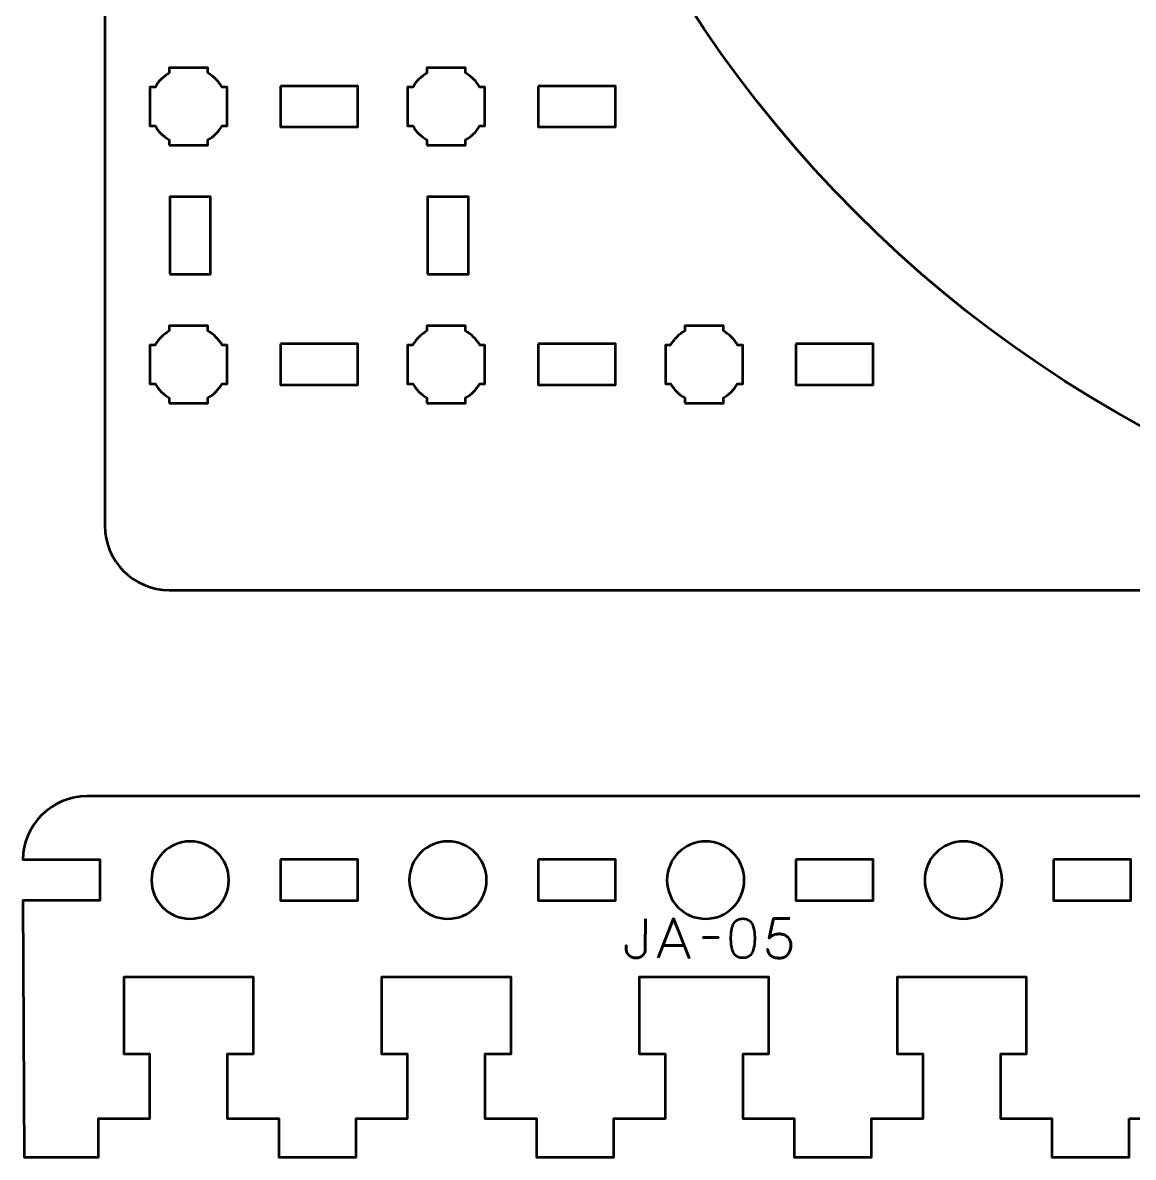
# Model space of a CAD drawing. Header units: centimetres. Extents: x -244 to 242, y -245 to 234.
# Drawn here: x -203.79 to -195.17, y -103 to -94.2 of the extents above; entities that cross this region are included whole.
import ezdxf

# ---------------------------------------------------------------- set-up
doc = ezdxf.new("R2010")
doc.units = ezdxf.units.CM
doc.header["$MEASUREMENT"] = 0
doc.layers.add('Layer 1', color=7, linetype='Continuous')

msp = doc.modelspace()

# ---------------------------------------------------------------- linework, layer by layer
at = {"layer": 'Layer 1', "lineweight": 53}
for points, knots in [([(-202.64995, -88.19995), (-202.64995, -88.19995), (-200.1277, -88.19995), (-200.1277, -88.19995), (-200.1277, -88.19995), (-200.14201, -88.41487), (-200.14999, -88.63153), (-200.14999, -88.85007), (-200.14999, -88.85007), (-200.14999, -94.17863), (-195.82863, -98.49999), (-190.49992, -98.49999), (-190.49992, -98.49999), (-190.34392, -98.49999), (-190.18888, -98.49595), (-190.03469, -98.48862), (-190.03469, -98.48862), (-190.12062, -98.55833), (-190.23027, -98.60005), (-190.35001, -98.60005), (-190.35001, -98.60005), (-190.35001, -98.60005), (-202.64995, -98.60005), (-202.64995, -98.60005), (-202.64995, -98.60005), (-202.92695, -98.60005), (-203.15005, -98.37695), (-203.15005, -98.09995), (-203.15005, -98.09995), (-203.15005, -98.09995), (-203.15005, -88.70005), (-203.15005, -88.70005), (-203.15005, -88.70005), (-203.15005, -88.42305), (-202.92695, -88.19995), (-202.64995, -88.19995)], [0, 0, 0, 0, 0.1111111, 0.1111111, 0.1111111, 0.1111111, 0.2222222, 0.2222222, 0.2222222, 0.2222222, 0.3333333, 0.3333333, 0.3333333, 0.3333333, 0.4444444, 0.4444444, 0.4444444, 0.4444444, 0.5555556, 0.5555556, 0.5555556, 0.5555556, 0.6666667, 0.6666667, 0.6666667, 0.6666667, 0.7777778, 0.7777778, 0.7777778, 0.7777778, 0.8888889, 0.8888889, 0.8888889, 0.8888889, 1, 1, 1, 1]), ([(-202.64995, -95.15002), (-202.64995, -95.15002), (-202.64995, -95.10977), (-202.64995, -95.10977), (-202.64995, -95.10977), (-202.69556, -95.08345), (-202.73349, -95.04556), (-202.75981, -94.99995), (-202.75981, -94.99995), (-202.75981, -94.99995), (-202.80002, -94.99995), (-202.80002, -94.99995), (-202.80002, -94.99995), (-202.80002, -94.99995), (-202.80002, -94.85002), (-202.80002, -94.85002), (-202.80002, -94.85002), (-202.80002, -94.85002), (-202.80002, -94.69995), (-202.80002, -94.69995), (-202.80002, -94.69995), (-202.80002, -94.69995), (-202.75981, -94.69995), (-202.75981, -94.69995), (-202.75981, -94.69995), (-202.73349, -94.65447), (-202.69556, -94.61644), (-202.64995, -94.59013), (-202.64995, -94.59013), (-202.64995, -94.59013), (-202.64995, -94.55002), (-202.64995, -94.55002), (-202.64995, -94.55002), (-202.64995, -94.55002), (-202.50002, -94.55002), (-202.50002, -94.55002), (-202.50002, -94.55002), (-202.50002, -94.55002), (-202.34995, -94.55002), (-202.34995, -94.55002), (-202.34995, -94.55002), (-202.34995, -94.55002), (-202.34995, -94.59013), (-202.34995, -94.59013), (-202.34995, -94.59013), (-202.30448, -94.61644), (-202.26645, -94.65447), (-202.24013, -94.69995), (-202.24013, -94.69995), (-202.24013, -94.69995), (-202.20002, -94.69995), (-202.20002, -94.69995), (-202.20002, -94.69995), (-202.20002, -94.69995), (-202.20002, -94.85002), (-202.20002, -94.85002), (-202.20002, -94.85002), (-202.20002, -94.85002), (-202.20002, -94.99995), (-202.20002, -94.99995), (-202.20002, -94.99995), (-202.20002, -94.99995), (-202.24013, -94.99995), (-202.24013, -94.99995), (-202.24013, -94.99995), (-202.26645, -95.04556), (-202.30448, -95.08345), (-202.34995, -95.10977), (-202.34995, -95.10977), (-202.34995, -95.10977), (-202.34995, -95.15002), (-202.34995, -95.15002), (-202.34995, -95.15002), (-202.34995, -95.15002), (-202.50002, -95.15002), (-202.50002, -95.15002), (-202.50002, -95.15002), (-202.50002, -95.15002), (-202.64995, -95.15002), (-202.64995, -95.15002)], [0, 0, 0, 0, 0.05, 0.05, 0.05, 0.05, 0.1, 0.1, 0.1, 0.1, 0.15, 0.15, 0.15, 0.15, 0.2, 0.2, 0.2, 0.2, 0.25, 0.25, 0.25, 0.25, 0.3, 0.3, 0.3, 0.3, 0.35, 0.35, 0.35, 0.35, 0.4, 0.4, 0.4, 0.4, 0.45, 0.45, 0.45, 0.45, 0.5, 0.5, 0.5, 0.5, 0.55, 0.55, 0.55, 0.55, 0.6, 0.6, 0.6, 0.6, 0.65, 0.65, 0.65, 0.65, 0.7, 0.7, 0.7, 0.7, 0.75, 0.75, 0.75, 0.75, 0.8, 0.8, 0.8, 0.8, 0.85, 0.85, 0.85, 0.85, 0.9, 0.9, 0.9, 0.9, 0.95, 0.95, 0.95, 0.95, 1, 1, 1, 1]), ([(-200.64995, -95.15002), (-200.64995, -95.15002), (-200.64995, -95.10977), (-200.64995, -95.10977), (-200.64995, -95.10977), (-200.69556, -95.08345), (-200.73349, -95.04556), (-200.75981, -94.99995), (-200.75981, -94.99995), (-200.75981, -94.99995), (-200.80002, -94.99995), (-200.80002, -94.99995), (-200.80002, -94.99995), (-200.80002, -94.99995), (-200.80002, -94.85002), (-200.80002, -94.85002), (-200.80002, -94.85002), (-200.80002, -94.85002), (-200.80002, -94.69995), (-200.80002, -94.69995), (-200.80002, -94.69995), (-200.80002, -94.69995), (-200.75981, -94.69995), (-200.75981, -94.69995), (-200.75981, -94.69995), (-200.73349, -94.65447), (-200.69556, -94.61644), (-200.64995, -94.59013), (-200.64995, -94.59013), (-200.64995, -94.59013), (-200.64995, -94.55002), (-200.64995, -94.55002), (-200.64995, -94.55002), (-200.64995, -94.55002), (-200.50002, -94.55002), (-200.50002, -94.55002), (-200.50002, -94.55002), (-200.50002, -94.55002), (-200.34995, -94.55002), (-200.34995, -94.55002), (-200.34995, -94.55002), (-200.34995, -94.55002), (-200.34995, -94.59013), (-200.34995, -94.59013), (-200.34995, -94.59013), (-200.30448, -94.61644), (-200.26645, -94.65447), (-200.24013, -94.69995), (-200.24013, -94.69995), (-200.24013, -94.69995), (-200.20002, -94.69995), (-200.20002, -94.69995), (-200.20002, -94.69995), (-200.20002, -94.69995), (-200.20002, -94.85002), (-200.20002, -94.85002), (-200.20002, -94.85002), (-200.20002, -94.85002), (-200.20002, -94.99995), (-200.20002, -94.99995), (-200.20002, -94.99995), (-200.20002, -94.99995), (-200.24013, -94.99995), (-200.24013, -94.99995), (-200.24013, -94.99995), (-200.26645, -95.04556), (-200.30448, -95.08345), (-200.34995, -95.10977), (-200.34995, -95.10977), (-200.34995, -95.10977), (-200.34995, -95.15002), (-200.34995, -95.15002), (-200.34995, -95.15002), (-200.34995, -95.15002), (-200.50002, -95.15002), (-200.50002, -95.15002), (-200.50002, -95.15002), (-200.50002, -95.15002), (-200.64995, -95.15002), (-200.64995, -95.15002)], [0, 0, 0, 0, 0.05, 0.05, 0.05, 0.05, 0.1, 0.1, 0.1, 0.1, 0.15, 0.15, 0.15, 0.15, 0.2, 0.2, 0.2, 0.2, 0.25, 0.25, 0.25, 0.25, 0.3, 0.3, 0.3, 0.3, 0.35, 0.35, 0.35, 0.35, 0.4, 0.4, 0.4, 0.4, 0.45, 0.45, 0.45, 0.45, 0.5, 0.5, 0.5, 0.5, 0.55, 0.55, 0.55, 0.55, 0.6, 0.6, 0.6, 0.6, 0.65, 0.65, 0.65, 0.65, 0.7, 0.7, 0.7, 0.7, 0.75, 0.75, 0.75, 0.75, 0.8, 0.8, 0.8, 0.8, 0.85, 0.85, 0.85, 0.85, 0.9, 0.9, 0.9, 0.9, 0.95, 0.95, 0.95, 0.95, 1, 1, 1, 1]), ([(-202.64995, -97.15002), (-202.64995, -97.15002), (-202.64995, -97.10977), (-202.64995, -97.10977), (-202.64995, -97.10977), (-202.69556, -97.08345), (-202.73349, -97.04556), (-202.75981, -96.99995), (-202.75981, -96.99995), (-202.75981, -96.99995), (-202.80002, -96.99995), (-202.80002, -96.99995), (-202.80002, -96.99995), (-202.80002, -96.99995), (-202.80002, -96.85002), (-202.80002, -96.85002), (-202.80002, -96.85002), (-202.80002, -96.85002), (-202.80002, -96.69995), (-202.80002, -96.69995), (-202.80002, -96.69995), (-202.80002, -96.69995), (-202.75981, -96.69995), (-202.75981, -96.69995), (-202.75981, -96.69995), (-202.73349, -96.65447), (-202.69556, -96.61644), (-202.64995, -96.59013), (-202.64995, -96.59013), (-202.64995, -96.59013), (-202.64995, -96.55002), (-202.64995, -96.55002), (-202.64995, -96.55002), (-202.64995, -96.55002), (-202.50002, -96.55002), (-202.50002, -96.55002), (-202.50002, -96.55002), (-202.50002, -96.55002), (-202.34995, -96.55002), (-202.34995, -96.55002), (-202.34995, -96.55002), (-202.34995, -96.55002), (-202.34995, -96.59013), (-202.34995, -96.59013), (-202.34995, -96.59013), (-202.30448, -96.61644), (-202.26645, -96.65447), (-202.24013, -96.69995), (-202.24013, -96.69995), (-202.24013, -96.69995), (-202.20002, -96.69995), (-202.20002, -96.69995), (-202.20002, -96.69995), (-202.20002, -96.69995), (-202.20002, -96.85002), (-202.20002, -96.85002), (-202.20002, -96.85002), (-202.20002, -96.85002), (-202.20002, -96.99995), (-202.20002, -96.99995), (-202.20002, -96.99995), (-202.20002, -96.99995), (-202.24013, -96.99995), (-202.24013, -96.99995), (-202.24013, -96.99995), (-202.26645, -97.04556), (-202.30448, -97.08345), (-202.34995, -97.10977), (-202.34995, -97.10977), (-202.34995, -97.10977), (-202.34995, -97.15002), (-202.34995, -97.15002), (-202.34995, -97.15002), (-202.34995, -97.15002), (-202.50002, -97.15002), (-202.50002, -97.15002), (-202.50002, -97.15002), (-202.50002, -97.15002), (-202.64995, -97.15002), (-202.64995, -97.15002)], [0, 0, 0, 0, 0.05, 0.05, 0.05, 0.05, 0.1, 0.1, 0.1, 0.1, 0.15, 0.15, 0.15, 0.15, 0.2, 0.2, 0.2, 0.2, 0.25, 0.25, 0.25, 0.25, 0.3, 0.3, 0.3, 0.3, 0.35, 0.35, 0.35, 0.35, 0.4, 0.4, 0.4, 0.4, 0.45, 0.45, 0.45, 0.45, 0.5, 0.5, 0.5, 0.5, 0.55, 0.55, 0.55, 0.55, 0.6, 0.6, 0.6, 0.6, 0.65, 0.65, 0.65, 0.65, 0.7, 0.7, 0.7, 0.7, 0.75, 0.75, 0.75, 0.75, 0.8, 0.8, 0.8, 0.8, 0.85, 0.85, 0.85, 0.85, 0.9, 0.9, 0.9, 0.9, 0.95, 0.95, 0.95, 0.95, 1, 1, 1, 1]), ([(-200.64995, -97.15002), (-200.64995, -97.15002), (-200.64995, -97.10977), (-200.64995, -97.10977), (-200.64995, -97.10977), (-200.69556, -97.08345), (-200.73349, -97.04556), (-200.75981, -96.99995), (-200.75981, -96.99995), (-200.75981, -96.99995), (-200.80002, -96.99995), (-200.80002, -96.99995), (-200.80002, -96.99995), (-200.80002, -96.99995), (-200.80002, -96.85002), (-200.80002, -96.85002), (-200.80002, -96.85002), (-200.80002, -96.85002), (-200.80002, -96.69995), (-200.80002, -96.69995), (-200.80002, -96.69995), (-200.80002, -96.69995), (-200.75981, -96.69995), (-200.75981, -96.69995), (-200.75981, -96.69995), (-200.73349, -96.65447), (-200.69556, -96.61644), (-200.64995, -96.59013), (-200.64995, -96.59013), (-200.64995, -96.59013), (-200.64995, -96.55002), (-200.64995, -96.55002), (-200.64995, -96.55002), (-200.64995, -96.55002), (-200.50002, -96.55002), (-200.50002, -96.55002), (-200.50002, -96.55002), (-200.50002, -96.55002), (-200.34995, -96.55002), (-200.34995, -96.55002), (-200.34995, -96.55002), (-200.34995, -96.55002), (-200.34995, -96.59013), (-200.34995, -96.59013), (-200.34995, -96.59013), (-200.30448, -96.61644), (-200.26645, -96.65447), (-200.24013, -96.69995), (-200.24013, -96.69995), (-200.24013, -96.69995), (-200.20002, -96.69995), (-200.20002, -96.69995), (-200.20002, -96.69995), (-200.20002, -96.69995), (-200.20002, -96.85002), (-200.20002, -96.85002), (-200.20002, -96.85002), (-200.20002, -96.85002), (-200.20002, -96.99995), (-200.20002, -96.99995), (-200.20002, -96.99995), (-200.20002, -96.99995), (-200.24013, -96.99995), (-200.24013, -96.99995), (-200.24013, -96.99995), (-200.26645, -97.04556), (-200.30448, -97.08345), (-200.34995, -97.10977), (-200.34995, -97.10977), (-200.34995, -97.10977), (-200.34995, -97.15002), (-200.34995, -97.15002), (-200.34995, -97.15002), (-200.34995, -97.15002), (-200.50002, -97.15002), (-200.50002, -97.15002), (-200.50002, -97.15002), (-200.50002, -97.15002), (-200.64995, -97.15002), (-200.64995, -97.15002)], [0, 0, 0, 0, 0.05, 0.05, 0.05, 0.05, 0.1, 0.1, 0.1, 0.1, 0.15, 0.15, 0.15, 0.15, 0.2, 0.2, 0.2, 0.2, 0.25, 0.25, 0.25, 0.25, 0.3, 0.3, 0.3, 0.3, 0.35, 0.35, 0.35, 0.35, 0.4, 0.4, 0.4, 0.4, 0.45, 0.45, 0.45, 0.45, 0.5, 0.5, 0.5, 0.5, 0.55, 0.55, 0.55, 0.55, 0.6, 0.6, 0.6, 0.6, 0.65, 0.65, 0.65, 0.65, 0.7, 0.7, 0.7, 0.7, 0.75, 0.75, 0.75, 0.75, 0.8, 0.8, 0.8, 0.8, 0.85, 0.85, 0.85, 0.85, 0.9, 0.9, 0.9, 0.9, 0.95, 0.95, 0.95, 0.95, 1, 1, 1, 1]), ([(-198.64995, -97.15002), (-198.64995, -97.15002), (-198.64995, -97.10977), (-198.64995, -97.10977), (-198.64995, -97.10977), (-198.69556, -97.08345), (-198.73349, -97.04556), (-198.75981, -96.99995), (-198.75981, -96.99995), (-198.75981, -96.99995), (-198.80002, -96.99995), (-198.80002, -96.99995), (-198.80002, -96.99995), (-198.80002, -96.99995), (-198.80002, -96.85002), (-198.80002, -96.85002), (-198.80002, -96.85002), (-198.80002, -96.85002), (-198.80002, -96.69995), (-198.80002, -96.69995), (-198.80002, -96.69995), (-198.80002, -96.69995), (-198.75981, -96.69995), (-198.75981, -96.69995), (-198.75981, -96.69995), (-198.73349, -96.65447), (-198.69556, -96.61644), (-198.64995, -96.59013), (-198.64995, -96.59013), (-198.64995, -96.59013), (-198.64995, -96.55002), (-198.64995, -96.55002), (-198.64995, -96.55002), (-198.64995, -96.55002), (-198.50002, -96.55002), (-198.50002, -96.55002), (-198.50002, -96.55002), (-198.50002, -96.55002), (-198.34995, -96.55002), (-198.34995, -96.55002), (-198.34995, -96.55002), (-198.34995, -96.55002), (-198.34995, -96.59013), (-198.34995, -96.59013), (-198.34995, -96.59013), (-198.30448, -96.61644), (-198.26645, -96.65447), (-198.24013, -96.69995), (-198.24013, -96.69995), (-198.24013, -96.69995), (-198.20002, -96.69995), (-198.20002, -96.69995), (-198.20002, -96.69995), (-198.20002, -96.69995), (-198.20002, -96.85002), (-198.20002, -96.85002), (-198.20002, -96.85002), (-198.20002, -96.85002), (-198.20002, -96.99995), (-198.20002, -96.99995), (-198.20002, -96.99995), (-198.20002, -96.99995), (-198.24013, -96.99995), (-198.24013, -96.99995), (-198.24013, -96.99995), (-198.26645, -97.04556), (-198.30448, -97.08345), (-198.34995, -97.10977), (-198.34995, -97.10977), (-198.34995, -97.10977), (-198.34995, -97.15002), (-198.34995, -97.15002), (-198.34995, -97.15002), (-198.34995, -97.15002), (-198.50002, -97.15002), (-198.50002, -97.15002), (-198.50002, -97.15002), (-198.50002, -97.15002), (-198.64995, -97.15002), (-198.64995, -97.15002)], [0, 0, 0, 0, 0.05, 0.05, 0.05, 0.05, 0.1, 0.1, 0.1, 0.1, 0.15, 0.15, 0.15, 0.15, 0.2, 0.2, 0.2, 0.2, 0.25, 0.25, 0.25, 0.25, 0.3, 0.3, 0.3, 0.3, 0.35, 0.35, 0.35, 0.35, 0.4, 0.4, 0.4, 0.4, 0.45, 0.45, 0.45, 0.45, 0.5, 0.5, 0.5, 0.5, 0.55, 0.55, 0.55, 0.55, 0.6, 0.6, 0.6, 0.6, 0.65, 0.65, 0.65, 0.65, 0.7, 0.7, 0.7, 0.7, 0.75, 0.75, 0.75, 0.75, 0.8, 0.8, 0.8, 0.8, 0.85, 0.85, 0.85, 0.85, 0.9, 0.9, 0.9, 0.9, 0.95, 0.95, 0.95, 0.95, 1, 1, 1, 1])]:
    msp.add_open_spline(points, degree=3, knots=knots, dxfattribs=at)
at = {"layer": 'Layer 1', "color": 250, "lineweight": 53}
for points, knots in [([(-201.78741, -94.69118), (-201.78741, -94.69118), (-201.18741, -94.69118), (-201.18741, -94.69118), (-201.18741, -94.69118), (-201.18741, -94.69118), (-201.18741, -95.00868), (-201.18741, -95.00868), (-201.18741, -95.00868), (-201.18741, -95.00868), (-201.78741, -95.00868), (-201.78741, -95.00868), (-201.78741, -95.00868), (-201.78741, -95.00868), (-201.78741, -94.69118), (-201.78741, -94.69118)], [0, 0, 0, 0, 0.25, 0.25, 0.25, 0.25, 0.5, 0.5, 0.5, 0.5, 0.75, 0.75, 0.75, 0.75, 1, 1, 1, 1]), ([(-199.78741, -94.69118), (-199.78741, -94.69118), (-199.18741, -94.69118), (-199.18741, -94.69118), (-199.18741, -94.69118), (-199.18741, -94.69118), (-199.18741, -95.00868), (-199.18741, -95.00868), (-199.18741, -95.00868), (-199.18741, -95.00868), (-199.78741, -95.00868), (-199.78741, -95.00868), (-199.78741, -95.00868), (-199.78741, -95.00868), (-199.78741, -94.69118), (-199.78741, -94.69118)], [0, 0, 0, 0, 0.25, 0.25, 0.25, 0.25, 0.5, 0.5, 0.5, 0.5, 0.75, 0.75, 0.75, 0.75, 1, 1, 1, 1]), ([(-202.64616, -96.14993), (-202.64616, -96.14993), (-202.64616, -95.54993), (-202.64616, -95.54993), (-202.64616, -95.54993), (-202.64616, -95.54993), (-202.32866, -95.54993), (-202.32866, -95.54993), (-202.32866, -95.54993), (-202.32866, -95.54993), (-202.32866, -96.14993), (-202.32866, -96.14993), (-202.32866, -96.14993), (-202.32866, -96.14993), (-202.64616, -96.14993), (-202.64616, -96.14993)], [0, 0, 0, 0, 0.25, 0.25, 0.25, 0.25, 0.5, 0.5, 0.5, 0.5, 0.75, 0.75, 0.75, 0.75, 1, 1, 1, 1]), ([(-200.64616, -96.14993), (-200.64616, -96.14993), (-200.64616, -95.54993), (-200.64616, -95.54993), (-200.64616, -95.54993), (-200.64616, -95.54993), (-200.32866, -95.54993), (-200.32866, -95.54993), (-200.32866, -95.54993), (-200.32866, -95.54993), (-200.32866, -96.14993), (-200.32866, -96.14993), (-200.32866, -96.14993), (-200.32866, -96.14993), (-200.64616, -96.14993), (-200.64616, -96.14993)], [0, 0, 0, 0, 0.25, 0.25, 0.25, 0.25, 0.5, 0.5, 0.5, 0.5, 0.75, 0.75, 0.75, 0.75, 1, 1, 1, 1]), ([(-201.78741, -96.69118), (-201.78741, -96.69118), (-201.18741, -96.69118), (-201.18741, -96.69118), (-201.18741, -96.69118), (-201.18741, -96.69118), (-201.18741, -97.00868), (-201.18741, -97.00868), (-201.18741, -97.00868), (-201.18741, -97.00868), (-201.78741, -97.00868), (-201.78741, -97.00868), (-201.78741, -97.00868), (-201.78741, -97.00868), (-201.78741, -96.69118), (-201.78741, -96.69118)], [0, 0, 0, 0, 0.25, 0.25, 0.25, 0.25, 0.5, 0.5, 0.5, 0.5, 0.75, 0.75, 0.75, 0.75, 1, 1, 1, 1]), ([(-199.78741, -96.69118), (-199.78741, -96.69118), (-199.18741, -96.69118), (-199.18741, -96.69118), (-199.18741, -96.69118), (-199.18741, -96.69118), (-199.18741, -97.00868), (-199.18741, -97.00868), (-199.18741, -97.00868), (-199.18741, -97.00868), (-199.78741, -97.00868), (-199.78741, -97.00868), (-199.78741, -97.00868), (-199.78741, -97.00868), (-199.78741, -96.69118), (-199.78741, -96.69118)], [0, 0, 0, 0, 0.25, 0.25, 0.25, 0.25, 0.5, 0.5, 0.5, 0.5, 0.75, 0.75, 0.75, 0.75, 1, 1, 1, 1]), ([(-197.78741, -96.69118), (-197.78741, -96.69118), (-197.18741, -96.69118), (-197.18741, -96.69118), (-197.18741, -96.69118), (-197.18741, -96.69118), (-197.18741, -97.00868), (-197.18741, -97.00868), (-197.18741, -97.00868), (-197.18741, -97.00868), (-197.78741, -97.00868), (-197.78741, -97.00868), (-197.78741, -97.00868), (-197.78741, -97.00868), (-197.78741, -96.69118), (-197.78741, -96.69118)], [0, 0, 0, 0, 0.25, 0.25, 0.25, 0.25, 0.5, 0.5, 0.5, 0.5, 0.75, 0.75, 0.75, 0.75, 1, 1, 1, 1]), ([(-195.19992, -102.69993), (-195.19992, -102.69993), (-195.19992, -102.99993), (-195.19992, -102.99993), (-195.19992, -102.99993), (-195.19992, -102.99993), (-195.79992, -102.99993), (-195.79992, -102.99993), (-195.79992, -102.99993), (-195.79992, -102.99993), (-195.79992, -102.69993), (-195.79992, -102.69993), (-195.79992, -102.69993), (-195.79992, -102.69993), (-196.19992, -102.69994), (-196.19992, -102.69994), (-196.19992, -102.69994), (-196.19992, -102.69994), (-196.19992, -102.19993), (-196.19992, -102.19993), (-196.19992, -102.19993), (-196.19992, -102.19993), (-195.99992, -102.19992), (-195.99992, -102.19992), (-195.99992, -102.19992), (-195.99992, -102.19992), (-195.99992, -101.59993), (-195.99992, -101.59993), (-195.99992, -101.59993), (-196.38325, -101.59993), (-196.61659, -101.59993), (-196.99992, -101.59993), (-196.99992, -101.59993), (-196.99992, -101.59993), (-196.99992, -102.19992), (-196.99992, -102.19992), (-196.99992, -102.19992), (-196.99992, -102.19992), (-196.79992, -102.19993), (-196.79992, -102.19993), (-196.79992, -102.19993), (-196.79992, -102.19993), (-196.79992, -102.69993), (-196.79992, -102.69993), (-196.79992, -102.69993), (-196.79992, -102.69993), (-197.19992, -102.69993), (-197.19992, -102.69993), (-197.19992, -102.69993), (-197.19992, -102.69993), (-197.19992, -102.99993), (-197.19992, -102.99993), (-197.19992, -102.99993), (-197.19992, -102.99993), (-197.79992, -102.99993), (-197.79992, -102.99993), (-197.79992, -102.99993), (-197.79992, -102.99993), (-197.79992, -102.69993), (-197.79992, -102.69993), (-197.79992, -102.69993), (-197.79992, -102.69993), (-198.19992, -102.69993), (-198.19992, -102.69993), (-198.19992, -102.69993), (-198.19992, -102.69993), (-198.19992, -102.19993), (-198.19992, -102.19993), (-198.19992, -102.19993), (-198.19992, -102.19993), (-197.99992, -102.19992), (-197.99992, -102.19992), (-197.99992, -102.19992), (-197.99992, -102.19992), (-197.99992, -101.59993), (-197.99992, -101.59993), (-197.99992, -101.59993), (-198.38325, -101.59993), (-198.61658, -101.59993), (-198.99991, -101.59993), (-198.99991, -101.59993), (-198.99991, -101.59993), (-198.99991, -102.19992), (-198.99991, -102.19992), (-198.99991, -102.19992), (-198.99991, -102.19992), (-198.79991, -102.19993), (-198.79991, -102.19993), (-198.79991, -102.19993), (-198.79991, -102.19993), (-198.79991, -102.69994), (-198.79991, -102.69994), (-198.79991, -102.69994), (-198.79991, -102.69994), (-199.19991, -102.69993), (-199.19991, -102.69993), (-199.19991, -102.69993), (-199.19991, -102.69993), (-199.19991, -102.99993), (-199.19991, -102.99993), (-199.19991, -102.99993), (-199.19991, -102.99993), (-199.79991, -102.99993), (-199.79991, -102.99993), (-199.79991, -102.99993), (-199.79991, -102.99993), (-199.79991, -102.69993), (-199.79991, -102.69993), (-199.79991, -102.69993), (-199.79991, -102.69993), (-200.19991, -102.69993), (-200.19991, -102.69993), (-200.19991, -102.69993), (-200.19991, -102.69993), (-200.19991, -102.19993), (-200.19991, -102.19993), (-200.19991, -102.19993), (-200.19991, -102.19993), (-199.99991, -102.19992), (-199.99991, -102.19992), (-199.99991, -102.19992), (-199.99991, -102.19992), (-199.99991, -101.59993), (-199.99991, -101.59993), (-199.99991, -101.59993), (-200.38324, -101.59993), (-200.61658, -101.59993), (-200.99991, -101.59993), (-200.99991, -101.59993), (-200.99991, -101.59993), (-200.99991, -102.19992), (-200.99991, -102.19992), (-200.99991, -102.19992), (-200.99991, -102.19992), (-200.79991, -102.19993), (-200.79991, -102.19993), (-200.79991, -102.19993), (-200.79991, -102.19993), (-200.79991, -102.69994), (-200.79991, -102.69994), (-200.79991, -102.69994), (-200.79991, -102.69994), (-201.19991, -102.69993), (-201.19991, -102.69993), (-201.19991, -102.69993), (-201.19991, -102.69993), (-201.19991, -102.99993), (-201.19991, -102.99993), (-201.19991, -102.99993), (-201.19991, -102.99993), (-201.79991, -102.99993), (-201.79991, -102.99993), (-201.79991, -102.99993), (-201.79991, -102.99993), (-201.79991, -102.69993), (-201.79991, -102.69993), (-201.79991, -102.69993), (-201.79991, -102.69993), (-202.19991, -102.69993), (-202.19991, -102.69993), (-202.19991, -102.69993), (-202.19991, -102.69993), (-202.19991, -102.19993), (-202.19991, -102.19993), (-202.19991, -102.19993), (-202.19991, -102.19993), (-201.99991, -102.19992), (-201.99991, -102.19992), (-201.99991, -102.19992), (-201.99991, -102.19992), (-201.99991, -101.59993), (-201.99991, -101.59993), (-201.99991, -101.59993), (-202.38324, -101.59993), (-202.61658, -101.59993), (-202.99991, -101.59993), (-202.99991, -101.59993), (-202.99991, -101.59993), (-202.99991, -102.19992), (-202.99991, -102.19992), (-202.99991, -102.19992), (-202.99991, -102.19992), (-202.79991, -102.19993), (-202.79991, -102.19993), (-202.79991, -102.19993), (-202.79991, -102.19993), (-202.79991, -102.69994), (-202.79991, -102.69994), (-202.79991, -102.69994), (-202.79991, -102.69994), (-203.19991, -102.69993), (-203.19991, -102.69993), (-203.19991, -102.69993), (-203.19991, -102.69993), (-203.19991, -102.99993), (-203.19991, -102.99993), (-203.19991, -102.99993), (-203.19991, -102.99993), (-203.77491, -102.99993), (-203.77491, -102.99993), (-203.77491, -102.99993), (-203.77491, -102.99993), (-203.78548, -101.00868), (-203.78548, -101.00868), (-203.78548, -101.00868), (-203.78548, -101.00868), (-203.18741, -101.00868), (-203.18741, -101.00868), (-203.18741, -101.00868), (-203.18741, -101.00868), (-203.18741, -100.69118), (-203.18741, -100.69118), (-203.18741, -100.69118), (-203.18741, -100.69118), (-203.7873, -100.69118), (-203.7873, -100.69118), (-203.7873, -100.69118), (-203.78263, -100.41913), (-203.56057, -100.19993), (-203.28741, -100.19993), (-203.28741, -100.19993), (-203.28741, -100.19993), (-193.68742, -100.19993), (-193.68742, -100.19993), (-193.68742, -100.19993), (-193.41426, -100.19993), (-193.1922, -100.41913), (-193.18753, -100.69118), (-193.18753, -100.69118), (-193.18753, -100.69118), (-193.78742, -100.69118), (-193.78742, -100.69118), (-193.78742, -100.69118), (-193.78742, -100.69118), (-193.78742, -101.00868), (-193.78742, -101.00868), (-193.78742, -101.00868), (-193.78742, -101.00868), (-193.18742, -101.00868), (-193.18742, -101.00868), (-193.18742, -101.00868), (-193.18742, -101.00868), (-193.18742, -102.69994), (-193.18742, -102.69994), (-193.18742, -102.69994), (-193.18742, -102.69994), (-193.18742, -102.69993), (-193.18742, -102.69993), (-193.18742, -102.69993), (-193.18742, -102.69993), (-193.18742, -102.99993), (-193.18742, -102.99993), (-193.18742, -102.99993), (-193.18742, -102.99993), (-193.79992, -102.99993), (-193.79992, -102.99993), (-193.79992, -102.99993), (-193.79992, -102.99993), (-193.79992, -102.69993), (-193.79992, -102.69993), (-193.79992, -102.69993), (-193.79992, -102.69993), (-194.19992, -102.69994), (-194.19992, -102.69994), (-194.19992, -102.69994), (-194.19992, -102.69994), (-194.19992, -102.19993), (-194.19992, -102.19993), (-194.19992, -102.19993), (-194.19992, -102.19993), (-193.99992, -102.19992), (-193.99992, -102.19992), (-193.99992, -102.19992), (-193.99992, -102.19992), (-193.99992, -101.59993), (-193.99992, -101.59993), (-193.99992, -101.59993), (-194.38325, -101.59993), (-194.61659, -101.59993), (-194.99992, -101.59993), (-194.99992, -101.59993), (-194.99992, -101.59993), (-194.99992, -102.19992), (-194.99992, -102.19992), (-194.99992, -102.19992), (-194.99992, -102.19992), (-194.79992, -102.19993), (-194.79992, -102.19993), (-194.79992, -102.19993), (-194.79992, -102.19993), (-194.79992, -102.69993), (-194.79992, -102.69993), (-194.79992, -102.69993), (-194.79992, -102.69993), (-195.19992, -102.69993), (-195.19992, -102.69993)], [0, 0, 0, 0, 0.0135135, 0.0135135, 0.0135135, 0.0135135, 0.027027, 0.027027, 0.027027, 0.027027, 0.0405405, 0.0405405, 0.0405405, 0.0405405, 0.0540541, 0.0540541, 0.0540541, 0.0540541, 0.0675676, 0.0675676, 0.0675676, 0.0675676, 0.0810811, 0.0810811, 0.0810811, 0.0810811, 0.0945946, 0.0945946, 0.0945946, 0.0945946, 0.1081081, 0.1081081, 0.1081081, 0.1081081, 0.1216216, 0.1216216, 0.1216216, 0.1216216, 0.1351351, 0.1351351, 0.1351351, 0.1351351, 0.1486486, 0.1486486, 0.1486486, 0.1486486, 0.1621622, 0.1621622, 0.1621622, 0.1621622, 0.1756757, 0.1756757, 0.1756757, 0.1756757, 0.1891892, 0.1891892, 0.1891892, 0.1891892, 0.2027027, 0.2027027, 0.2027027, 0.2027027, 0.2162162, 0.2162162, 0.2162162, 0.2162162, 0.2297297, 0.2297297, 0.2297297, 0.2297297, 0.2432432, 0.2432432, 0.2432432, 0.2432432, 0.2567568, 0.2567568, 0.2567568, 0.2567568, 0.2702703, 0.2702703, 0.2702703, 0.2702703, 0.2837838, 0.2837838, 0.2837838, 0.2837838, 0.2972973, 0.2972973, 0.2972973, 0.2972973, 0.3108108, 0.3108108, 0.3108108, 0.3108108, 0.3243243, 0.3243243, 0.3243243, 0.3243243, 0.3378378, 0.3378378, 0.3378378, 0.3378378, 0.3513514, 0.3513514, 0.3513514, 0.3513514, 0.3648649, 0.3648649, 0.3648649, 0.3648649, 0.3783784, 0.3783784, 0.3783784, 0.3783784, 0.3918919, 0.3918919, 0.3918919, 0.3918919, 0.4054054, 0.4054054, 0.4054054, 0.4054054, 0.4189189, 0.4189189, 0.4189189, 0.4189189, 0.4324324, 0.4324324, 0.4324324, 0.4324324, 0.4459459, 0.4459459, 0.4459459, 0.4459459, 0.4594595, 0.4594595, 0.4594595, 0.4594595, 0.472973, 0.472973, 0.472973, 0.472973, 0.4864865, 0.4864865, 0.4864865, 0.4864865, 0.5, 0.5, 0.5, 0.5, 0.5135135, 0.5135135, 0.5135135, 0.5135135, 0.527027, 0.527027, 0.527027, 0.527027, 0.5405405, 0.5405405, 0.5405405, 0.5405405, 0.5540541, 0.5540541, 0.5540541, 0.5540541, 0.5675676, 0.5675676, 0.5675676, 0.5675676, 0.5810811, 0.5810811, 0.5810811, 0.5810811, 0.5945946, 0.5945946, 0.5945946, 0.5945946, 0.6081081, 0.6081081, 0.6081081, 0.6081081, 0.6216216, 0.6216216, 0.6216216, 0.6216216, 0.6351351, 0.6351351, 0.6351351, 0.6351351, 0.6486486, 0.6486486, 0.6486486, 0.6486486, 0.6621622, 0.6621622, 0.6621622, 0.6621622, 0.6756757, 0.6756757, 0.6756757, 0.6756757, 0.6891892, 0.6891892, 0.6891892, 0.6891892, 0.7027027, 0.7027027, 0.7027027, 0.7027027, 0.7162162, 0.7162162, 0.7162162, 0.7162162, 0.7297297, 0.7297297, 0.7297297, 0.7297297, 0.7432432, 0.7432432, 0.7432432, 0.7432432, 0.7567568, 0.7567568, 0.7567568, 0.7567568, 0.7702703, 0.7702703, 0.7702703, 0.7702703, 0.7837838, 0.7837838, 0.7837838, 0.7837838, 0.7972973, 0.7972973, 0.7972973, 0.7972973, 0.8108108, 0.8108108, 0.8108108, 0.8108108, 0.8243243, 0.8243243, 0.8243243, 0.8243243, 0.8378378, 0.8378378, 0.8378378, 0.8378378, 0.8513514, 0.8513514, 0.8513514, 0.8513514, 0.8648649, 0.8648649, 0.8648649, 0.8648649, 0.8783784, 0.8783784, 0.8783784, 0.8783784, 0.8918919, 0.8918919, 0.8918919, 0.8918919, 0.9054054, 0.9054054, 0.9054054, 0.9054054, 0.9189189, 0.9189189, 0.9189189, 0.9189189, 0.9324324, 0.9324324, 0.9324324, 0.9324324, 0.9459459, 0.9459459, 0.9459459, 0.9459459, 0.9594595, 0.9594595, 0.9594595, 0.9594595, 0.972973, 0.972973, 0.972973, 0.972973, 0.9864865, 0.9864865, 0.9864865, 0.9864865, 1, 1, 1, 1]), ([(-202.48741, -100.54993), (-202.32175, -100.54993), (-202.18741, -100.68427), (-202.18741, -100.84993), (-202.18741, -100.84993), (-202.18741, -101.01559), (-202.32175, -101.14993), (-202.48741, -101.14993), (-202.48741, -101.14993), (-202.65307, -101.14993), (-202.78741, -101.01559), (-202.78741, -100.84993), (-202.78741, -100.84993), (-202.78741, -100.68427), (-202.65307, -100.54993), (-202.48741, -100.54993)], [0, 0, 0, 0, 0.25, 0.25, 0.25, 0.25, 0.5, 0.5, 0.5, 0.5, 0.75, 0.75, 0.75, 0.75, 1, 1, 1, 1]), ([(-200.48741, -100.54993), (-200.32175, -100.54993), (-200.18741, -100.68427), (-200.18741, -100.84993), (-200.18741, -100.84993), (-200.18741, -101.01559), (-200.32175, -101.14993), (-200.48741, -101.14993), (-200.48741, -101.14993), (-200.65307, -101.14993), (-200.78741, -101.01559), (-200.78741, -100.84993), (-200.78741, -100.84993), (-200.78741, -100.68427), (-200.65307, -100.54993), (-200.48741, -100.54993)], [0, 0, 0, 0, 0.25, 0.25, 0.25, 0.25, 0.5, 0.5, 0.5, 0.5, 0.75, 0.75, 0.75, 0.75, 1, 1, 1, 1]), ([(-198.48742, -100.54993), (-198.32176, -100.54993), (-198.18742, -100.68427), (-198.18742, -100.84993), (-198.18742, -100.84993), (-198.18742, -101.01559), (-198.32176, -101.14993), (-198.48742, -101.14993), (-198.48742, -101.14993), (-198.65307, -101.14993), (-198.78741, -101.01559), (-198.78741, -100.84993), (-198.78741, -100.84993), (-198.78741, -100.68427), (-198.65307, -100.54993), (-198.48742, -100.54993)], [0, 0, 0, 0, 0.25, 0.25, 0.25, 0.25, 0.5, 0.5, 0.5, 0.5, 0.75, 0.75, 0.75, 0.75, 1, 1, 1, 1]), ([(-196.48742, -100.54993), (-196.32176, -100.54993), (-196.18742, -100.68427), (-196.18742, -100.84993), (-196.18742, -100.84993), (-196.18742, -101.01559), (-196.32176, -101.14993), (-196.48742, -101.14993), (-196.48742, -101.14993), (-196.65308, -101.14993), (-196.78742, -101.01559), (-196.78742, -100.84993), (-196.78742, -100.84993), (-196.78742, -100.68427), (-196.65308, -100.54993), (-196.48742, -100.54993)], [0, 0, 0, 0, 0.25, 0.25, 0.25, 0.25, 0.5, 0.5, 0.5, 0.5, 0.75, 0.75, 0.75, 0.75, 1, 1, 1, 1]), ([(-201.78741, -100.69118), (-201.78741, -100.69118), (-201.18741, -100.69118), (-201.18741, -100.69118), (-201.18741, -100.69118), (-201.18741, -100.69118), (-201.18741, -101.00868), (-201.18741, -101.00868), (-201.18741, -101.00868), (-201.18741, -101.00868), (-201.78741, -101.00868), (-201.78741, -101.00868), (-201.78741, -101.00868), (-201.78741, -101.00868), (-201.78741, -100.69118), (-201.78741, -100.69118)], [0, 0, 0, 0, 0.25, 0.25, 0.25, 0.25, 0.5, 0.5, 0.5, 0.5, 0.75, 0.75, 0.75, 0.75, 1, 1, 1, 1]), ([(-199.78741, -100.69118), (-199.78741, -100.69118), (-199.18741, -100.69118), (-199.18741, -100.69118), (-199.18741, -100.69118), (-199.18741, -100.69118), (-199.18741, -101.00868), (-199.18741, -101.00868), (-199.18741, -101.00868), (-199.18741, -101.00868), (-199.78741, -101.00868), (-199.78741, -101.00868), (-199.78741, -101.00868), (-199.78741, -101.00868), (-199.78741, -100.69118), (-199.78741, -100.69118)], [0, 0, 0, 0, 0.25, 0.25, 0.25, 0.25, 0.5, 0.5, 0.5, 0.5, 0.75, 0.75, 0.75, 0.75, 1, 1, 1, 1]), ([(-197.78742, -100.69118), (-197.78742, -100.69118), (-197.18742, -100.69118), (-197.18742, -100.69118), (-197.18742, -100.69118), (-197.18742, -100.69118), (-197.18742, -101.00868), (-197.18742, -101.00868), (-197.18742, -101.00868), (-197.18742, -101.00868), (-197.78742, -101.00868), (-197.78742, -101.00868), (-197.78742, -101.00868), (-197.78742, -101.00868), (-197.78742, -100.69118), (-197.78742, -100.69118)], [0, 0, 0, 0, 0.25, 0.25, 0.25, 0.25, 0.5, 0.5, 0.5, 0.5, 0.75, 0.75, 0.75, 0.75, 1, 1, 1, 1]), ([(-195.78742, -100.69118), (-195.78742, -100.69118), (-195.18742, -100.69118), (-195.18742, -100.69118), (-195.18742, -100.69118), (-195.18742, -100.69118), (-195.18742, -101.00868), (-195.18742, -101.00868), (-195.18742, -101.00868), (-195.18742, -101.00868), (-195.78742, -101.00868), (-195.78742, -101.00868), (-195.78742, -101.00868), (-195.78742, -101.00868), (-195.78742, -100.69118), (-195.78742, -100.69118)], [0, 0, 0, 0, 0.25, 0.25, 0.25, 0.25, 0.5, 0.5, 0.5, 0.5, 0.75, 0.75, 0.75, 0.75, 1, 1, 1, 1])]:
    msp.add_open_spline(points, degree=3, knots=knots, dxfattribs=at)
at = {"layer": 'Layer 1', "color": 30, "lineweight": 53}
for points, knots in [([(-198.95541, -101.15028), (-198.95541, -101.15028), (-198.95583, -101.38735), (-198.95583, -101.38735), (-198.95583, -101.38735), (-198.95583, -101.39504), (-198.95746, -101.4028), (-198.96056, -101.41049), (-198.96056, -101.41049), (-198.96374, -101.41825), (-198.96839, -101.42531), (-198.97453, -101.4318), (-198.97453, -101.4318), (-198.98074, -101.43822), (-198.98829, -101.44344), (-198.99725, -101.44732), (-198.99725, -101.44732), (-199.00628, -101.45127), (-199.01658, -101.45325), (-199.02822, -101.45339), (-199.02822, -101.45339), (-199.03987, -101.45339), (-199.05038, -101.45148), (-199.05969, -101.44774), (-199.05969, -101.44774), (-199.06901, -101.44393), (-199.07698, -101.43885), (-199.08354, -101.43243), (-199.08354, -101.43243), (-199.09017, -101.42601), (-199.09518, -101.41896), (-199.09871, -101.41112), (-199.09871, -101.41112), (-199.10224, -101.40329), (-199.104, -101.39539), (-199.104, -101.38735), (-199.104, -101.38735), (-199.104, -101.38735), (-199.104, -101.35602), (-199.104, -101.35602), (-199.104, -101.35602), (-199.104, -101.35602), (-199.104, -101.38735), (-199.104, -101.38735), (-199.104, -101.38735), (-199.104, -101.39539), (-199.10224, -101.40329), (-199.09871, -101.41112), (-199.09871, -101.41112), (-199.09518, -101.41896), (-199.09017, -101.42601), (-199.08354, -101.43243), (-199.08354, -101.43243), (-199.07698, -101.43885), (-199.06901, -101.44393), (-199.05969, -101.44774), (-199.05969, -101.44774), (-199.05038, -101.45148), (-199.03987, -101.45339), (-199.02822, -101.45339), (-199.02822, -101.45339), (-199.01658, -101.45325), (-199.00628, -101.45127), (-198.99725, -101.44732), (-198.99725, -101.44732), (-198.98829, -101.44344), (-198.98074, -101.43822), (-198.97453, -101.4318), (-198.97453, -101.4318), (-198.96839, -101.42531), (-198.96374, -101.41825), (-198.96056, -101.41049), (-198.96056, -101.41049), (-198.95746, -101.4028), (-198.95583, -101.39504), (-198.95583, -101.38735), (-198.95583, -101.38735), (-198.95583, -101.38735), (-198.95541, -101.15028), (-198.95541, -101.15028)], [0, 0, 0, 0, 0.05, 0.05, 0.05, 0.05, 0.1, 0.1, 0.1, 0.1, 0.15, 0.15, 0.15, 0.15, 0.2, 0.2, 0.2, 0.2, 0.25, 0.25, 0.25, 0.25, 0.3, 0.3, 0.3, 0.3, 0.35, 0.35, 0.35, 0.35, 0.4, 0.4, 0.4, 0.4, 0.45, 0.45, 0.45, 0.45, 0.5, 0.5, 0.5, 0.5, 0.55, 0.55, 0.55, 0.55, 0.6, 0.6, 0.6, 0.6, 0.65, 0.65, 0.65, 0.65, 0.7, 0.7, 0.7, 0.7, 0.75, 0.75, 0.75, 0.75, 0.8, 0.8, 0.8, 0.8, 0.85, 0.85, 0.85, 0.85, 0.9, 0.9, 0.9, 0.9, 0.95, 0.95, 0.95, 0.95, 1, 1, 1, 1]), ([(-198.8572, -101.45381), (-198.8572, -101.45381), (-198.73613, -101.14859), (-198.73613, -101.14859), (-198.73613, -101.14859), (-198.73613, -101.14859), (-198.61463, -101.45381), (-198.61463, -101.45381), (-198.61463, -101.45381), (-198.61463, -101.45381), (-198.73613, -101.14859), (-198.73613, -101.14859), (-198.73613, -101.14859), (-198.73613, -101.14859), (-198.8572, -101.45381), (-198.8572, -101.45381)], [0, 0, 0, 0, 0.25, 0.25, 0.25, 0.25, 0.5, 0.5, 0.5, 0.5, 0.75, 0.75, 0.75, 0.75, 1, 1, 1, 1]), ([(-198.19892, -101.45381), (-198.18411, -101.45374), (-198.17134, -101.45113), (-198.16068, -101.44605), (-198.16068, -101.44605), (-198.1501, -101.44097), (-198.14128, -101.4337), (-198.13423, -101.42446), (-198.13423, -101.42446), (-198.12724, -101.41515), (-198.12174, -101.40414), (-198.11765, -101.39144), (-198.11765, -101.39144), (-198.11362, -101.37874), (-198.11073, -101.36484), (-198.10911, -101.3496), (-198.10911, -101.3496), (-198.10741, -101.33436), (-198.10657, -101.31834), (-198.10664, -101.30141), (-198.10664, -101.30141), (-198.10657, -101.28455), (-198.10741, -101.26853), (-198.10911, -101.25336), (-198.10911, -101.25336), (-198.11073, -101.23819), (-198.11362, -101.22422), (-198.11765, -101.21152), (-198.11765, -101.21152), (-198.12174, -101.19889), (-198.12724, -101.18789), (-198.13423, -101.1785), (-198.13423, -101.1785), (-198.14128, -101.16919), (-198.1501, -101.16192), (-198.16068, -101.15684), (-198.16068, -101.15684), (-198.17134, -101.15169), (-198.18411, -101.14908), (-198.19892, -101.14901), (-198.19892, -101.14901), (-198.21374, -101.14908), (-198.22651, -101.15169), (-198.23717, -101.15684), (-198.23717, -101.15684), (-198.24775, -101.16192), (-198.25657, -101.16919), (-198.26362, -101.1785), (-198.26362, -101.1785), (-198.27061, -101.18789), (-198.27611, -101.19889), (-198.2802, -101.21152), (-198.2802, -101.21152), (-198.28423, -101.22422), (-198.28712, -101.23819), (-198.28874, -101.25336), (-198.28874, -101.25336), (-198.29043, -101.26853), (-198.29128, -101.28455), (-198.29121, -101.30141), (-198.29121, -101.30141), (-198.29128, -101.31834), (-198.29043, -101.33436), (-198.28874, -101.3496), (-198.28874, -101.3496), (-198.28712, -101.36484), (-198.28423, -101.37874), (-198.2802, -101.39144), (-198.2802, -101.39144), (-198.27611, -101.40414), (-198.27061, -101.41515), (-198.26362, -101.42446), (-198.26362, -101.42446), (-198.25657, -101.4337), (-198.24775, -101.44097), (-198.23717, -101.44605), (-198.23717, -101.44605), (-198.22651, -101.45113), (-198.21374, -101.45374), (-198.19892, -101.45381)], [0, 0, 0, 0, 0.05, 0.05, 0.05, 0.05, 0.1, 0.1, 0.1, 0.1, 0.15, 0.15, 0.15, 0.15, 0.2, 0.2, 0.2, 0.2, 0.25, 0.25, 0.25, 0.25, 0.3, 0.3, 0.3, 0.3, 0.35, 0.35, 0.35, 0.35, 0.4, 0.4, 0.4, 0.4, 0.45, 0.45, 0.45, 0.45, 0.5, 0.5, 0.5, 0.5, 0.55, 0.55, 0.55, 0.55, 0.6, 0.6, 0.6, 0.6, 0.65, 0.65, 0.65, 0.65, 0.7, 0.7, 0.7, 0.7, 0.75, 0.75, 0.75, 0.75, 0.8, 0.8, 0.8, 0.8, 0.85, 0.85, 0.85, 0.85, 0.9, 0.9, 0.9, 0.9, 0.95, 0.95, 0.95, 0.95, 1, 1, 1, 1]), ([(-198.19892, -101.45381), (-198.18411, -101.45374), (-198.17134, -101.45113), (-198.16068, -101.44605), (-198.16068, -101.44605), (-198.1501, -101.44097), (-198.14128, -101.4337), (-198.13423, -101.42446), (-198.13423, -101.42446), (-198.12724, -101.41515), (-198.12174, -101.40414), (-198.11765, -101.39144), (-198.11765, -101.39144), (-198.11362, -101.37874), (-198.11073, -101.36484), (-198.10911, -101.3496), (-198.10911, -101.3496), (-198.10741, -101.33436), (-198.10657, -101.31834), (-198.10664, -101.30141), (-198.10664, -101.30141), (-198.10657, -101.28455), (-198.10741, -101.26853), (-198.10911, -101.25336), (-198.10911, -101.25336), (-198.11073, -101.23819), (-198.11362, -101.22422), (-198.11765, -101.21152), (-198.11765, -101.21152), (-198.12174, -101.19889), (-198.12724, -101.18789), (-198.13423, -101.1785), (-198.13423, -101.1785), (-198.14128, -101.16919), (-198.1501, -101.16192), (-198.16068, -101.15684), (-198.16068, -101.15684), (-198.17134, -101.15169), (-198.18411, -101.14908), (-198.19892, -101.14901), (-198.19892, -101.14901), (-198.21374, -101.14908), (-198.22651, -101.15169), (-198.23717, -101.15684), (-198.23717, -101.15684), (-198.24775, -101.16192), (-198.25657, -101.16919), (-198.26362, -101.1785), (-198.26362, -101.1785), (-198.27061, -101.18789), (-198.27611, -101.19889), (-198.2802, -101.21152), (-198.2802, -101.21152), (-198.28423, -101.22422), (-198.28712, -101.23819), (-198.28874, -101.25336), (-198.28874, -101.25336), (-198.29043, -101.26853), (-198.29128, -101.28455), (-198.29121, -101.30141), (-198.29121, -101.30141), (-198.29128, -101.31834), (-198.29043, -101.33436), (-198.28874, -101.3496), (-198.28874, -101.3496), (-198.28712, -101.36484), (-198.28423, -101.37874), (-198.2802, -101.39144), (-198.2802, -101.39144), (-198.27611, -101.40414), (-198.27061, -101.41515), (-198.26362, -101.42446), (-198.26362, -101.42446), (-198.25657, -101.4337), (-198.24775, -101.44097), (-198.23717, -101.44605), (-198.23717, -101.44605), (-198.22651, -101.45113), (-198.21374, -101.45374), (-198.19892, -101.45381)], [0, 0, 0, 0, 0.05, 0.05, 0.05, 0.05, 0.1, 0.1, 0.1, 0.1, 0.15, 0.15, 0.15, 0.15, 0.2, 0.2, 0.2, 0.2, 0.25, 0.25, 0.25, 0.25, 0.3, 0.3, 0.3, 0.3, 0.35, 0.35, 0.35, 0.35, 0.4, 0.4, 0.4, 0.4, 0.45, 0.45, 0.45, 0.45, 0.5, 0.5, 0.5, 0.5, 0.55, 0.55, 0.55, 0.55, 0.6, 0.6, 0.6, 0.6, 0.65, 0.65, 0.65, 0.65, 0.7, 0.7, 0.7, 0.7, 0.75, 0.75, 0.75, 0.75, 0.8, 0.8, 0.8, 0.8, 0.85, 0.85, 0.85, 0.85, 0.9, 0.9, 0.9, 0.9, 0.95, 0.95, 0.95, 0.95, 1, 1, 1, 1]), ([(-197.83486, -101.14859), (-197.83486, -101.14859), (-197.96186, -101.14859), (-197.96186, -101.14859), (-197.96186, -101.14859), (-197.96186, -101.14859), (-197.99573, -101.30014), (-197.99573, -101.30014), (-197.99573, -101.30014), (-197.9898, -101.29506), (-197.98416, -101.29048), (-197.97872, -101.28645), (-197.97872, -101.28645), (-197.97336, -101.28243), (-197.96772, -101.27905), (-197.96172, -101.27622), (-197.96172, -101.27622), (-197.95579, -101.2734), (-197.94902, -101.27128), (-197.9414, -101.2698), (-197.9414, -101.2698), (-197.93385, -101.26832), (-197.92482, -101.26754), (-197.91445, -101.26754), (-197.91445, -101.26754), (-197.90598, -101.26754), (-197.89751, -101.26867), (-197.88905, -101.271), (-197.88905, -101.271), (-197.88058, -101.27326), (-197.87254, -101.27672), (-197.86492, -101.2813), (-197.86492, -101.2813), (-197.85723, -101.28596), (-197.85045, -101.29175), (-197.84453, -101.29873), (-197.84453, -101.29873), (-197.83853, -101.30572), (-197.8338, -101.3139), (-197.83042, -101.32328), (-197.83042, -101.32328), (-197.82696, -101.33267), (-197.8252, -101.34332), (-197.82513, -101.35517), (-197.82513, -101.35517), (-197.82505, -101.35955), (-197.82555, -101.36505), (-197.82654, -101.37154), (-197.82654, -101.37154), (-197.82745, -101.37803), (-197.82915, -101.38509), (-197.83155, -101.39257), (-197.83155, -101.39257), (-197.83394, -101.40005), (-197.83733, -101.40746), (-197.84163, -101.41479), (-197.84163, -101.41479), (-197.84594, -101.42213), (-197.85144, -101.42883), (-197.85807, -101.4349), (-197.85807, -101.4349), (-197.86471, -101.44097), (-197.87275, -101.44584), (-197.88213, -101.44951), (-197.88213, -101.44951), (-197.89159, -101.4531), (-197.90267, -101.45501), (-197.91529, -101.45508), (-197.91529, -101.45508), (-197.93039, -101.45501), (-197.94309, -101.45339), (-197.95339, -101.45035), (-197.95339, -101.45035), (-197.9637, -101.44725), (-197.97209, -101.44323), (-197.97858, -101.43815), (-197.97858, -101.43815), (-197.98514, -101.43307), (-197.99022, -101.42749), (-197.99389, -101.42143), (-197.99389, -101.42143), (-197.99756, -101.41536), (-198.00031, -101.40929), (-198.00215, -101.40322), (-198.00215, -101.40322), (-198.00398, -101.39715), (-198.00539, -101.39158), (-198.00631, -101.3865), (-198.00631, -101.3865), (-198.00539, -101.39158), (-198.00398, -101.39715), (-198.00215, -101.40322), (-198.00215, -101.40322), (-198.00031, -101.40929), (-197.99756, -101.41536), (-197.99389, -101.42143), (-197.99389, -101.42143), (-197.99022, -101.42749), (-197.98514, -101.43307), (-197.97858, -101.43815), (-197.97858, -101.43815), (-197.97209, -101.44323), (-197.9637, -101.44725), (-197.95339, -101.45035), (-197.95339, -101.45035), (-197.94309, -101.45339), (-197.93039, -101.45501), (-197.91529, -101.45508), (-197.91529, -101.45508), (-197.90267, -101.45501), (-197.89159, -101.4531), (-197.88213, -101.44951), (-197.88213, -101.44951), (-197.87275, -101.44584), (-197.86471, -101.44097), (-197.85807, -101.4349), (-197.85807, -101.4349), (-197.85144, -101.42883), (-197.84594, -101.42213), (-197.84163, -101.41479), (-197.84163, -101.41479), (-197.83733, -101.40746), (-197.83394, -101.40005), (-197.83155, -101.39257), (-197.83155, -101.39257), (-197.82915, -101.38509), (-197.82745, -101.37803), (-197.82654, -101.37154), (-197.82654, -101.37154), (-197.82555, -101.36505), (-197.82505, -101.35955), (-197.82513, -101.35517), (-197.82513, -101.35517), (-197.8252, -101.34332), (-197.82696, -101.33267), (-197.83042, -101.32328), (-197.83042, -101.32328), (-197.8338, -101.3139), (-197.83853, -101.30572), (-197.84453, -101.29873), (-197.84453, -101.29873), (-197.85045, -101.29175), (-197.85723, -101.28596), (-197.86492, -101.2813), (-197.86492, -101.2813), (-197.87254, -101.27672), (-197.88058, -101.27326), (-197.88905, -101.271), (-197.88905, -101.271), (-197.89751, -101.26867), (-197.90598, -101.26754), (-197.91445, -101.26754), (-197.91445, -101.26754), (-197.92482, -101.26754), (-197.93385, -101.26832), (-197.9414, -101.2698), (-197.9414, -101.2698), (-197.94902, -101.27128), (-197.95579, -101.2734), (-197.96172, -101.27622), (-197.96172, -101.27622), (-197.96772, -101.27905), (-197.97336, -101.28243), (-197.97872, -101.28645), (-197.97872, -101.28645), (-197.98416, -101.29048), (-197.9898, -101.29506), (-197.99573, -101.30014), (-197.99573, -101.30014), (-197.99573, -101.30014), (-197.96186, -101.14859), (-197.96186, -101.14859), (-197.96186, -101.14859), (-197.96186, -101.14859), (-197.83486, -101.14859), (-197.83486, -101.14859)], [0, 0, 0, 0, 0.0227273, 0.0227273, 0.0227273, 0.0227273, 0.0454545, 0.0454545, 0.0454545, 0.0454545, 0.0681818, 0.0681818, 0.0681818, 0.0681818, 0.0909091, 0.0909091, 0.0909091, 0.0909091, 0.1136364, 0.1136364, 0.1136364, 0.1136364, 0.1363636, 0.1363636, 0.1363636, 0.1363636, 0.1590909, 0.1590909, 0.1590909, 0.1590909, 0.1818182, 0.1818182, 0.1818182, 0.1818182, 0.2045455, 0.2045455, 0.2045455, 0.2045455, 0.2272727, 0.2272727, 0.2272727, 0.2272727, 0.25, 0.25, 0.25, 0.25, 0.2727273, 0.2727273, 0.2727273, 0.2727273, 0.2954545, 0.2954545, 0.2954545, 0.2954545, 0.3181818, 0.3181818, 0.3181818, 0.3181818, 0.3409091, 0.3409091, 0.3409091, 0.3409091, 0.3636364, 0.3636364, 0.3636364, 0.3636364, 0.3863636, 0.3863636, 0.3863636, 0.3863636, 0.4090909, 0.4090909, 0.4090909, 0.4090909, 0.4318182, 0.4318182, 0.4318182, 0.4318182, 0.4545455, 0.4545455, 0.4545455, 0.4545455, 0.4772727, 0.4772727, 0.4772727, 0.4772727, 0.5, 0.5, 0.5, 0.5, 0.5227273, 0.5227273, 0.5227273, 0.5227273, 0.5454545, 0.5454545, 0.5454545, 0.5454545, 0.5681818, 0.5681818, 0.5681818, 0.5681818, 0.5909091, 0.5909091, 0.5909091, 0.5909091, 0.6136364, 0.6136364, 0.6136364, 0.6136364, 0.6363636, 0.6363636, 0.6363636, 0.6363636, 0.6590909, 0.6590909, 0.6590909, 0.6590909, 0.6818182, 0.6818182, 0.6818182, 0.6818182, 0.7045455, 0.7045455, 0.7045455, 0.7045455, 0.7272727, 0.7272727, 0.7272727, 0.7272727, 0.75, 0.75, 0.75, 0.75, 0.7727273, 0.7727273, 0.7727273, 0.7727273, 0.7954545, 0.7954545, 0.7954545, 0.7954545, 0.8181818, 0.8181818, 0.8181818, 0.8181818, 0.8409091, 0.8409091, 0.8409091, 0.8409091, 0.8636364, 0.8636364, 0.8636364, 0.8636364, 0.8863636, 0.8863636, 0.8863636, 0.8863636, 0.9090909, 0.9090909, 0.9090909, 0.9090909, 0.9318182, 0.9318182, 0.9318182, 0.9318182, 0.9545455, 0.9545455, 0.9545455, 0.9545455, 0.9772727, 0.9772727, 0.9772727, 0.9772727, 1, 1, 1, 1]), ([(-198.8191, -101.35771), (-198.8191, -101.35771), (-198.65316, -101.35771), (-198.65316, -101.35771), (-198.65316, -101.35771), (-198.65316, -101.35771), (-198.8191, -101.35771), (-198.8191, -101.35771)], [0, 0, 0, 0, 0.5, 0.5, 0.5, 0.5, 1, 1, 1, 1]), ([(-198.51134, -101.29421), (-198.51134, -101.29421), (-198.38815, -101.29421), (-198.38815, -101.29421), (-198.38815, -101.29421), (-198.38815, -101.29421), (-198.51134, -101.29421), (-198.51134, -101.29421)], [0, 0, 0, 0, 0.5, 0.5, 0.5, 0.5, 1, 1, 1, 1])]:
    msp.add_open_spline(points, degree=3, knots=knots, dxfattribs=at)

doc.saveas('drawing.dxf')
